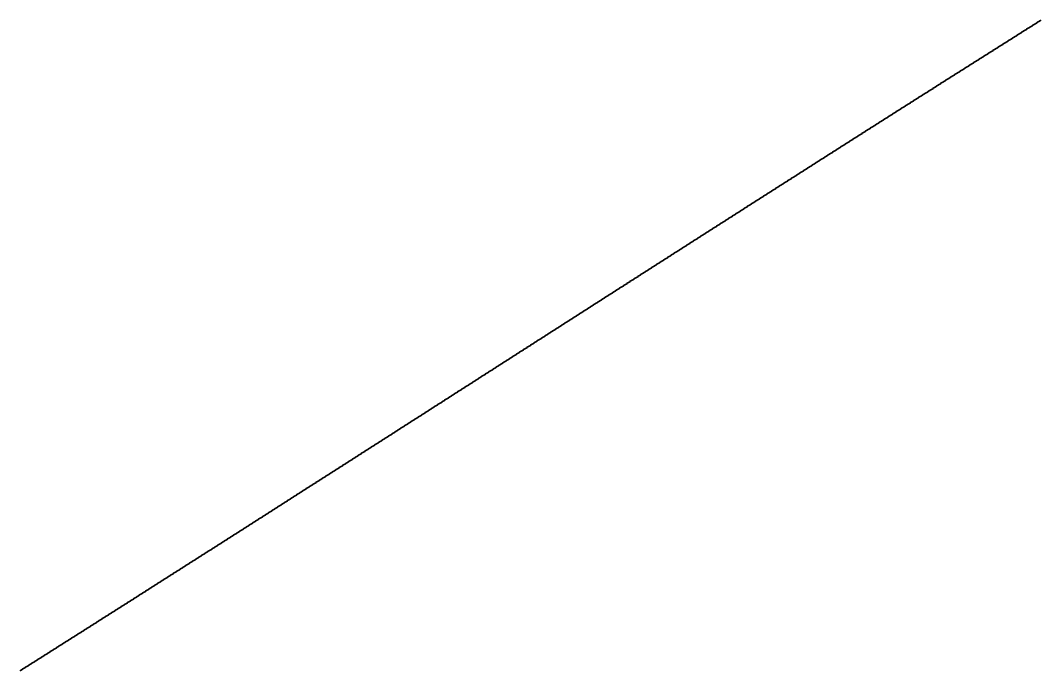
# Model space of a CAD drawing. Header units: metres. Extents: x 0 to 360, y 0 to 49.
# Drawn here: x 78.76 to 90, y 24.01 to 31.17 of the extents above; entities that cross this region are included whole.
import ezdxf

# ---------------------------------------------------------------- set-up
doc = ezdxf.new("R2010")
doc.units = ezdxf.units.M

msp = doc.modelspace()

# ---------------------------------------------------------------- linework, layer by layer
for p in [(89.957, 31.143), (89.964, 31.147), (89.97, 31.151), (89.977, 31.155), (89.983, 31.159), (89.99, 31.163), (89.996, 31.167), (90.003, 31.171), (89.775, 31.028), (89.781, 31.032), (89.788, 31.036), (89.794, 31.04), (89.801, 31.044), (89.807, 31.048), (89.814, 31.052), (89.82, 31.057), (89.827, 31.061), (89.833, 31.065), (89.84, 31.069), (89.847, 31.073), (89.853, 31.077), (89.86, 31.081), (89.866, 31.085), (89.873, 31.089), (89.879, 31.094), (89.886, 31.098), (89.892, 31.102), (89.899, 31.106), (89.905, 31.11), (89.912, 31.114), (89.918, 31.118), (89.925, 31.122), (89.931, 31.126), (89.938, 31.13), (89.944, 31.135), (89.951, 31.139), (89.599, 30.917), (89.605, 30.921), (89.612, 30.925), (89.618, 30.929), (89.625, 30.933), (89.631, 30.937), (89.638, 30.941), (89.644, 30.946), (89.651, 30.95), (89.657, 30.954), (89.664, 30.958), (89.67, 30.962), (89.677, 30.966), (89.683, 30.97), (89.69, 30.974), (89.697, 30.978), (89.703, 30.983), (89.71, 30.987), (89.716, 30.991), (89.723, 30.995), (89.729, 30.999), (89.736, 31.003), (89.742, 31.007), (89.749, 31.011), (89.755, 31.015), (89.762, 31.02), (89.768, 31.024), (89.422, 30.805), (89.429, 30.81), (89.435, 30.814), (89.442, 30.818), (89.448, 30.822), (89.455, 30.826), (89.462, 30.83), (89.468, 30.834), (89.475, 30.838), (89.481, 30.843), (89.488, 30.847), (89.494, 30.851), (89.501, 30.855), (89.507, 30.859), (89.514, 30.863), (89.52, 30.867), (89.527, 30.871), (89.533, 30.875), (89.54, 30.88), (89.546, 30.884), (89.553, 30.888), (89.559, 30.892), (89.566, 30.896), (89.573, 30.9), (89.579, 30.904), (89.586, 30.908), (89.592, 30.913), (89.239, 30.69), (89.246, 30.694), (89.252, 30.698), (89.259, 30.702), (89.265, 30.706), (89.272, 30.71), (89.279, 30.715), (89.285, 30.719), (89.292, 30.723), (89.298, 30.727), (89.305, 30.731), (89.311, 30.735), (89.318, 30.739), (89.324, 30.743), (89.331, 30.748), (89.337, 30.752), (89.344, 30.756), (89.35, 30.76), (89.357, 30.764), (89.364, 30.768), (89.37, 30.772), (89.377, 30.777), (89.383, 30.781), (89.39, 30.785), (89.396, 30.789), (89.403, 30.793), (89.409, 30.797), (89.416, 30.801), (89.063, 30.578), (89.069, 30.582), (89.076, 30.586), (89.082, 30.59), (89.089, 30.595), (89.095, 30.599), (89.102, 30.603), (89.108, 30.607), (89.115, 30.611), (89.122, 30.615), (89.128, 30.619), (89.135, 30.624), (89.141, 30.628), (89.148, 30.632), (89.154, 30.636), (89.161, 30.64), (89.167, 30.644), (89.174, 30.648), (89.18, 30.653), (89.187, 30.657), (89.194, 30.661), (89.2, 30.665), (89.207, 30.669), (89.213, 30.673), (89.22, 30.677), (89.226, 30.681), (89.233, 30.686), (88.886, 30.466), (88.892, 30.47), (88.899, 30.474), (88.905, 30.479), (88.912, 30.483), (88.919, 30.487), (88.925, 30.491), (88.932, 30.495), (88.938, 30.499), (88.945, 30.503), (88.951, 30.508), (88.958, 30.512), (88.964, 30.516), (88.971, 30.52), (88.977, 30.524), (88.984, 30.528), (88.991, 30.532), (88.997, 30.537), (89.004, 30.541), (89.01, 30.545), (89.017, 30.549), (89.023, 30.553), (89.03, 30.557), (89.036, 30.561), (89.043, 30.566), (89.05, 30.57), (89.056, 30.574), (88.709, 30.354), (88.715, 30.358), (88.722, 30.362), (88.728, 30.366), (88.735, 30.371), (88.742, 30.375), (88.748, 30.379), (88.755, 30.383), (88.761, 30.387), (88.768, 30.391), (88.774, 30.396), (88.781, 30.4), (88.787, 30.404), (88.794, 30.408), (88.801, 30.412), (88.807, 30.416), (88.814, 30.42), (88.82, 30.425), (88.827, 30.429), (88.833, 30.433), (88.84, 30.437), (88.846, 30.441), (88.853, 30.445), (88.86, 30.45), (88.866, 30.454), (88.873, 30.458), (88.879, 30.462), (88.531, 30.242), (88.538, 30.246), (88.545, 30.25), (88.551, 30.254), (88.558, 30.258), (88.564, 30.262), (88.571, 30.267), (88.577, 30.271), (88.584, 30.275), (88.591, 30.279), (88.597, 30.283), (88.604, 30.287), (88.61, 30.292), (88.617, 30.296), (88.623, 30.3), (88.63, 30.304), (88.637, 30.308), (88.643, 30.312), (88.65, 30.317), (88.656, 30.321), (88.663, 30.325), (88.669, 30.329), (88.676, 30.333), (88.682, 30.337), (88.689, 30.341), (88.696, 30.346), (88.702, 30.35), (88.354, 30.129), (88.361, 30.133), (88.367, 30.137), (88.374, 30.142), (88.38, 30.146), (88.387, 30.15), (88.393, 30.154), (88.4, 30.158), (88.407, 30.162), (88.413, 30.167), (88.42, 30.171), (88.426, 30.175), (88.433, 30.179), (88.439, 30.183), (88.446, 30.187), (88.453, 30.192), (88.459, 30.196), (88.466, 30.2), (88.472, 30.204), (88.479, 30.208), (88.485, 30.212), (88.492, 30.217), (88.499, 30.221), (88.505, 30.225), (88.512, 30.229), (88.518, 30.233), (88.525, 30.237), (88.176, 30.016), (88.183, 30.021), (88.19, 30.025), (88.196, 30.029), (88.203, 30.033), (88.209, 30.037), (88.216, 30.041), (88.223, 30.046), (88.229, 30.05), (88.236, 30.054), (88.242, 30.058), (88.249, 30.062), (88.255, 30.066), (88.262, 30.071), (88.269, 30.075), (88.275, 30.079), (88.282, 30.083), (88.288, 30.087), (88.295, 30.092), (88.301, 30.096), (88.308, 30.1), (88.315, 30.104), (88.321, 30.108), (88.328, 30.112), (88.334, 30.117), (88.341, 30.121), (88.347, 30.125), (87.999, 29.903), (88.005, 29.908), (88.012, 29.912), (88.018, 29.916), (88.025, 29.92), (88.032, 29.924), (88.038, 29.929), (88.045, 29.933), (88.051, 29.937), (88.058, 29.941), (88.065, 29.945), (88.071, 29.949), (88.078, 29.954), (88.084, 29.958), (88.091, 29.962), (88.097, 29.966), (88.104, 29.97), (88.111, 29.975), (88.117, 29.979), (88.124, 29.983), (88.13, 29.987), (88.137, 29.991), (88.144, 29.995), (88.15, 30), (88.157, 30.004), (88.163, 30.008), (88.17, 30.012), (87.821, 29.79), (87.827, 29.794), (87.834, 29.799), (87.84, 29.803), (87.847, 29.807), (87.854, 29.811), (87.86, 29.815), (87.867, 29.82), (87.873, 29.824), (87.88, 29.828), (87.887, 29.832), (87.893, 29.836), (87.9, 29.841), (87.906, 29.845), (87.913, 29.849), (87.92, 29.853), (87.926, 29.857), (87.933, 29.862), (87.939, 29.866), (87.946, 29.87), (87.953, 29.874), (87.959, 29.878), (87.966, 29.882), (87.972, 29.887), (87.979, 29.891), (87.985, 29.895), (87.992, 29.899), (87.649, 29.681), (87.656, 29.685), (87.662, 29.69), (87.669, 29.694), (87.676, 29.698), (87.682, 29.702), (87.689, 29.706), (87.695, 29.711), (87.702, 29.715), (87.709, 29.719), (87.715, 29.723), (87.722, 29.727), (87.728, 29.732), (87.735, 29.736), (87.742, 29.74), (87.748, 29.744), (87.755, 29.748), (87.761, 29.753), (87.768, 29.757), (87.775, 29.761), (87.781, 29.765), (87.788, 29.769), (87.794, 29.774), (87.801, 29.778), (87.807, 29.782), (87.814, 29.786), (87.471, 29.568), (87.477, 29.572), (87.484, 29.576), (87.491, 29.58), (87.497, 29.585), (87.504, 29.589), (87.51, 29.593), (87.517, 29.597), (87.524, 29.601), (87.53, 29.606), (87.537, 29.61), (87.543, 29.614), (87.55, 29.618), (87.557, 29.622), (87.563, 29.627), (87.57, 29.631), (87.576, 29.635), (87.583, 29.639), (87.59, 29.643), (87.596, 29.648), (87.603, 29.652), (87.609, 29.656), (87.616, 29.66), (87.623, 29.664), (87.629, 29.669), (87.636, 29.673), (87.643, 29.677), (87.292, 29.454), (87.299, 29.458), (87.305, 29.462), (87.312, 29.467), (87.319, 29.471), (87.325, 29.475), (87.332, 29.479), (87.339, 29.483), (87.345, 29.488), (87.352, 29.492), (87.358, 29.496), (87.365, 29.5), (87.372, 29.505), (87.378, 29.509), (87.385, 29.513), (87.391, 29.517), (87.398, 29.521), (87.405, 29.526), (87.411, 29.53), (87.418, 29.534), (87.424, 29.538), (87.431, 29.542), (87.438, 29.547), (87.444, 29.551), (87.451, 29.555), (87.458, 29.559), (87.464, 29.563), (87.12, 29.344), (87.127, 29.349), (87.133, 29.353), (87.14, 29.357), (87.147, 29.361), (87.153, 29.365), (87.16, 29.37), (87.166, 29.374), (87.173, 29.378), (87.18, 29.382), (87.186, 29.387), (87.193, 29.391), (87.2, 29.395), (87.206, 29.399), (87.213, 29.403), (87.219, 29.408), (87.226, 29.412), (87.233, 29.416), (87.239, 29.42), (87.246, 29.424), (87.253, 29.429), (87.259, 29.433), (87.266, 29.437), (87.272, 29.441), (87.279, 29.446), (87.286, 29.45), (86.941, 29.23), (86.948, 29.235), (86.954, 29.239), (86.961, 29.243), (86.968, 29.247), (86.974, 29.251), (86.981, 29.256), (86.988, 29.26), (86.994, 29.264), (87.001, 29.268), (87.007, 29.273), (87.014, 29.277), (87.021, 29.281), (87.027, 29.285), (87.034, 29.289), (87.041, 29.294), (87.047, 29.298), (87.054, 29.302), (87.06, 29.306), (87.067, 29.311), (87.074, 29.315), (87.08, 29.319), (87.087, 29.323), (87.094, 29.327), (87.1, 29.332), (87.107, 29.336), (87.113, 29.34), (86.762, 29.116), (86.769, 29.12), (86.775, 29.125), (86.782, 29.129), (86.789, 29.133), (86.795, 29.137), (86.802, 29.141), (86.808, 29.146), (86.815, 29.15), (86.822, 29.154), (86.828, 29.158), (86.835, 29.163), (86.842, 29.167), (86.848, 29.171), (86.855, 29.175), (86.862, 29.18), (86.868, 29.184), (86.875, 29.188), (86.881, 29.192), (86.888, 29.196), (86.895, 29.201), (86.901, 29.205), (86.908, 29.209), (86.915, 29.213), (86.921, 29.218), (86.928, 29.222), (86.935, 29.226), (86.589, 29.006), (86.596, 29.01), (86.603, 29.014), (86.609, 29.019), (86.616, 29.023), (86.623, 29.027), (86.629, 29.031), (86.636, 29.036), (86.642, 29.04), (86.649, 29.044), (86.656, 29.048), (86.662, 29.053), (86.669, 29.057), (86.676, 29.061), (86.682, 29.065), (86.689, 29.069), (86.696, 29.074), (86.702, 29.078), (86.709, 29.082), (86.716, 29.086), (86.722, 29.091), (86.729, 29.095), (86.735, 29.099), (86.742, 29.103), (86.749, 29.108), (86.755, 29.112), (86.41, 28.891), (86.416, 28.896), (86.423, 28.9), (86.43, 28.904), (86.436, 28.908), (86.443, 28.913), (86.45, 28.917), (86.456, 28.921), (86.463, 28.925), (86.47, 28.93), (86.476, 28.934), (86.483, 28.938), (86.49, 28.942), (86.496, 28.946), (86.503, 28.951), (86.51, 28.955), (86.516, 28.959), (86.523, 28.963), (86.529, 28.968), (86.536, 28.972), (86.543, 28.976), (86.549, 28.98), (86.556, 28.985), (86.563, 28.989), (86.569, 28.993), (86.576, 28.997), (86.583, 29.002), (86.237, 28.781), (86.243, 28.785), (86.25, 28.789), (86.257, 28.794), (86.263, 28.798), (86.27, 28.802), (86.277, 28.806), (86.283, 28.811), (86.29, 28.815), (86.297, 28.819), (86.303, 28.823), (86.31, 28.828), (86.317, 28.832), (86.323, 28.836), (86.33, 28.84), (86.337, 28.845), (86.343, 28.849), (86.35, 28.853), (86.357, 28.857), (86.363, 28.862), (86.37, 28.866), (86.377, 28.87), (86.383, 28.874), (86.39, 28.879), (86.396, 28.883), (86.403, 28.887), (86.057, 28.666), (86.063, 28.67), (86.07, 28.674), (86.077, 28.679), (86.083, 28.683), (86.09, 28.687), (86.097, 28.691), (86.103, 28.696), (86.11, 28.7), (86.117, 28.704), (86.123, 28.708), (86.13, 28.713), (86.137, 28.717), (86.143, 28.721), (86.15, 28.726), (86.157, 28.73), (86.163, 28.734), (86.17, 28.738), (86.177, 28.743), (86.183, 28.747), (86.19, 28.751), (86.197, 28.755), (86.203, 28.76), (86.21, 28.764), (86.217, 28.768), (86.223, 28.772), (86.23, 28.777), (85.883, 28.555), (85.89, 28.559), (85.897, 28.564), (85.903, 28.568), (85.91, 28.572), (85.917, 28.576), (85.923, 28.581), (85.93, 28.585), (85.937, 28.589), (85.943, 28.593), (85.95, 28.598), (85.957, 28.602), (85.963, 28.606), (85.97, 28.611), (85.977, 28.615), (85.983, 28.619), (85.99, 28.623), (85.997, 28.628), (86.003, 28.632), (86.01, 28.636), (86.017, 28.64), (86.023, 28.645), (86.03, 28.649), (86.037, 28.653), (86.043, 28.657), (86.05, 28.662), (85.71, 28.444), (85.716, 28.448), (85.723, 28.453), (85.73, 28.457), (85.736, 28.461), (85.743, 28.465), (85.75, 28.47), (85.756, 28.474), (85.763, 28.478), (85.77, 28.483), (85.776, 28.487), (85.783, 28.491), (85.79, 28.495), (85.796, 28.5), (85.803, 28.504), (85.81, 28.508), (85.817, 28.512), (85.823, 28.517), (85.83, 28.521), (85.837, 28.525), (85.843, 28.529), (85.85, 28.534), (85.857, 28.538), (85.863, 28.542), (85.87, 28.547), (85.877, 28.551), (85.529, 28.329), (85.536, 28.333), (85.542, 28.337), (85.549, 28.342), (85.556, 28.346), (85.563, 28.35), (85.569, 28.354), (85.576, 28.359), (85.583, 28.363), (85.589, 28.367), (85.596, 28.371), (85.603, 28.376), (85.609, 28.38), (85.616, 28.384), (85.623, 28.389), (85.629, 28.393), (85.636, 28.397), (85.643, 28.401), (85.649, 28.406), (85.656, 28.41), (85.663, 28.414), (85.67, 28.418), (85.676, 28.423), (85.683, 28.427), (85.69, 28.431), (85.696, 28.436), (85.703, 28.44), (85.355, 28.217), (85.362, 28.222), (85.368, 28.226), (85.375, 28.23), (85.382, 28.235), (85.389, 28.239), (85.395, 28.243), (85.402, 28.247), (85.409, 28.252), (85.415, 28.256), (85.422, 28.26), (85.429, 28.264), (85.435, 28.269), (85.442, 28.273), (85.449, 28.277), (85.455, 28.282), (85.462, 28.286), (85.469, 28.29), (85.476, 28.294), (85.482, 28.299), (85.489, 28.303), (85.496, 28.307), (85.502, 28.312), (85.509, 28.316), (85.516, 28.32), (85.522, 28.324), (85.181, 28.106), (85.187, 28.11), (85.194, 28.115), (85.201, 28.119), (85.208, 28.123), (85.214, 28.127), (85.221, 28.132), (85.228, 28.136), (85.234, 28.14), (85.241, 28.145), (85.248, 28.149), (85.255, 28.153), (85.261, 28.157), (85.268, 28.162), (85.275, 28.166), (85.281, 28.17), (85.288, 28.175), (85.295, 28.179), (85.301, 28.183), (85.308, 28.187), (85.315, 28.192), (85.322, 28.196), (85.328, 28.2), (85.335, 28.205), (85.342, 28.209), (85.348, 28.213), (85.006, 27.994), (85.013, 27.999), (85.02, 28.003), (85.026, 28.007), (85.033, 28.012), (85.04, 28.016), (85.047, 28.02), (85.053, 28.024), (85.06, 28.029), (85.067, 28.033), (85.073, 28.037), (85.08, 28.042), (85.087, 28.046), (85.094, 28.05), (85.1, 28.054), (85.107, 28.059), (85.114, 28.063), (85.12, 28.067), (85.127, 28.072), (85.134, 28.076), (85.141, 28.08), (85.147, 28.085), (85.154, 28.089), (85.161, 28.093), (85.167, 28.097), (85.174, 28.102), (84.832, 27.883), (84.838, 27.887), (84.845, 27.891), (84.852, 27.896), (84.859, 27.9), (84.865, 27.904), (84.872, 27.908), (84.879, 27.913), (84.885, 27.917), (84.892, 27.921), (84.899, 27.926), (84.906, 27.93), (84.912, 27.934), (84.919, 27.939), (84.926, 27.943), (84.932, 27.947), (84.939, 27.951), (84.946, 27.956), (84.953, 27.96), (84.959, 27.964), (84.966, 27.969), (84.973, 27.973), (84.979, 27.977), (84.986, 27.981), (84.993, 27.986), (85, 27.99), (84.657, 27.771), (84.664, 27.775), (84.67, 27.779), (84.677, 27.784), (84.684, 27.788), (84.69, 27.792), (84.697, 27.797), (84.704, 27.801), (84.711, 27.805), (84.717, 27.81), (84.724, 27.814), (84.731, 27.818), (84.738, 27.822), (84.744, 27.827), (84.751, 27.831), (84.758, 27.835), (84.764, 27.84), (84.771, 27.844), (84.778, 27.848), (84.785, 27.853), (84.791, 27.857), (84.798, 27.861), (84.805, 27.865), (84.811, 27.87), (84.818, 27.874), (84.825, 27.878), (84.475, 27.654), (84.482, 27.659), (84.488, 27.663), (84.495, 27.667), (84.502, 27.672), (84.509, 27.676), (84.515, 27.68), (84.522, 27.685), (84.529, 27.689), (84.536, 27.693), (84.542, 27.698), (84.549, 27.702), (84.556, 27.706), (84.563, 27.71), (84.569, 27.715), (84.576, 27.719), (84.583, 27.723), (84.589, 27.728), (84.596, 27.732), (84.603, 27.736), (84.61, 27.741), (84.616, 27.745), (84.623, 27.749), (84.63, 27.754), (84.637, 27.758), (84.643, 27.762), (84.65, 27.766), (84.3, 27.542), (84.306, 27.547), (84.313, 27.551), (84.32, 27.555), (84.327, 27.56), (84.333, 27.564), (84.34, 27.568), (84.347, 27.573), (84.354, 27.577), (84.36, 27.581), (84.367, 27.585), (84.374, 27.59), (84.381, 27.594), (84.387, 27.598), (84.394, 27.603), (84.401, 27.607), (84.408, 27.611), (84.414, 27.616), (84.421, 27.62), (84.428, 27.624), (84.435, 27.629), (84.441, 27.633), (84.448, 27.637), (84.455, 27.642), (84.461, 27.646), (84.468, 27.65), (84.124, 27.43), (84.131, 27.434), (84.138, 27.439), (84.144, 27.443), (84.151, 27.447), (84.158, 27.452), (84.165, 27.456), (84.171, 27.46), (84.178, 27.465), (84.185, 27.469), (84.192, 27.473), (84.198, 27.478), (84.205, 27.482), (84.212, 27.486), (84.219, 27.49), (84.225, 27.495), (84.232, 27.499), (84.239, 27.503), (84.246, 27.508), (84.252, 27.512), (84.259, 27.516), (84.266, 27.521), (84.273, 27.525), (84.279, 27.529), (84.286, 27.534), (84.293, 27.538), (83.948, 27.318), (83.955, 27.322), (83.962, 27.326), (83.969, 27.331), (83.976, 27.335), (83.982, 27.339), (83.989, 27.344), (83.996, 27.348), (84.003, 27.352), (84.009, 27.357), (84.016, 27.361), (84.023, 27.365), (84.03, 27.369), (84.036, 27.374), (84.043, 27.378), (84.05, 27.382), (84.057, 27.387), (84.063, 27.391), (84.07, 27.395), (84.077, 27.4), (84.084, 27.404), (84.09, 27.408), (84.097, 27.413), (84.104, 27.417), (84.111, 27.421), (84.117, 27.426), (83.773, 27.205), (83.779, 27.209), (83.786, 27.214), (83.793, 27.218), (83.8, 27.222), (83.806, 27.227), (83.813, 27.231), (83.82, 27.235), (83.827, 27.24), (83.833, 27.244), (83.84, 27.248), (83.847, 27.253), (83.854, 27.257), (83.861, 27.261), (83.867, 27.266), (83.874, 27.27), (83.881, 27.274), (83.888, 27.279), (83.894, 27.283), (83.901, 27.287), (83.908, 27.292), (83.915, 27.296), (83.921, 27.3), (83.928, 27.305), (83.935, 27.309), (83.942, 27.313), (83.596, 27.092), (83.603, 27.097), (83.61, 27.101), (83.617, 27.105), (83.624, 27.11), (83.63, 27.114), (83.637, 27.118), (83.644, 27.123), (83.651, 27.127), (83.657, 27.131), (83.664, 27.136), (83.671, 27.14), (83.678, 27.144), (83.685, 27.149), (83.691, 27.153), (83.698, 27.157), (83.705, 27.162), (83.712, 27.166), (83.718, 27.17), (83.725, 27.175), (83.732, 27.179), (83.739, 27.183), (83.745, 27.188), (83.752, 27.192), (83.759, 27.196), (83.766, 27.201), (83.427, 26.984), (83.434, 26.988), (83.44, 26.993), (83.447, 26.997), (83.454, 27.001), (83.461, 27.006), (83.468, 27.01), (83.474, 27.014), (83.481, 27.019), (83.488, 27.023), (83.495, 27.027), (83.502, 27.032), (83.508, 27.036), (83.515, 27.04), (83.522, 27.045), (83.529, 27.049), (83.535, 27.053), (83.542, 27.058), (83.549, 27.062), (83.556, 27.066), (83.563, 27.071), (83.569, 27.075), (83.576, 27.079), (83.583, 27.084), (83.59, 27.088), (83.25, 26.871), (83.257, 26.875), (83.264, 26.88), (83.271, 26.884), (83.278, 26.888), (83.284, 26.893), (83.291, 26.897), (83.298, 26.901), (83.305, 26.906), (83.311, 26.91), (83.318, 26.914), (83.325, 26.919), (83.332, 26.923), (83.339, 26.927), (83.345, 26.932), (83.352, 26.936), (83.359, 26.94), (83.366, 26.945), (83.373, 26.949), (83.379, 26.953), (83.386, 26.958), (83.393, 26.962), (83.4, 26.966), (83.407, 26.971), (83.413, 26.975), (83.42, 26.98), (83.074, 26.758), (83.08, 26.762), (83.087, 26.767), (83.094, 26.771), (83.101, 26.775), (83.108, 26.78), (83.114, 26.784), (83.121, 26.788), (83.128, 26.793), (83.135, 26.797), (83.142, 26.801), (83.148, 26.806), (83.155, 26.81), (83.162, 26.814), (83.169, 26.819), (83.176, 26.823), (83.182, 26.827), (83.189, 26.832), (83.196, 26.836), (83.203, 26.841), (83.21, 26.845), (83.216, 26.849), (83.223, 26.854), (83.23, 26.858), (83.237, 26.862), (83.244, 26.867), (82.897, 26.645), (82.903, 26.649), (82.91, 26.653), (82.917, 26.658), (82.924, 26.662), (82.931, 26.666), (82.937, 26.671), (82.944, 26.675), (82.951, 26.68), (82.958, 26.684), (82.965, 26.688), (82.972, 26.693), (82.978, 26.697), (82.985, 26.701), (82.992, 26.706), (82.999, 26.71), (83.006, 26.714), (83.012, 26.719), (83.019, 26.723), (83.026, 26.727), (83.033, 26.732), (83.04, 26.736), (83.046, 26.74), (83.053, 26.745), (83.06, 26.749), (83.067, 26.754), (82.719, 26.531), (82.726, 26.536), (82.733, 26.54), (82.74, 26.544), (82.747, 26.549), (82.753, 26.553), (82.76, 26.558), (82.767, 26.562), (82.774, 26.566), (82.781, 26.571), (82.788, 26.575), (82.794, 26.579), (82.801, 26.584), (82.808, 26.588), (82.815, 26.592), (82.822, 26.597), (82.828, 26.601), (82.835, 26.605), (82.842, 26.61), (82.849, 26.614), (82.856, 26.619), (82.863, 26.623), (82.869, 26.627), (82.876, 26.632), (82.883, 26.636), (82.89, 26.64), (82.542, 26.418), (82.549, 26.422), (82.556, 26.427), (82.562, 26.431), (82.569, 26.435), (82.576, 26.44), (82.583, 26.444), (82.59, 26.449), (82.597, 26.453), (82.603, 26.457), (82.61, 26.462), (82.617, 26.466), (82.624, 26.47), (82.631, 26.475), (82.638, 26.479), (82.644, 26.483), (82.651, 26.488), (82.658, 26.492), (82.665, 26.497), (82.672, 26.501), (82.678, 26.505), (82.685, 26.51), (82.692, 26.514), (82.699, 26.518), (82.706, 26.523), (82.713, 26.527), (82.371, 26.309), (82.378, 26.313), (82.385, 26.318), (82.392, 26.322), (82.398, 26.326), (82.405, 26.331), (82.412, 26.335), (82.419, 26.339), (82.426, 26.344), (82.433, 26.348), (82.439, 26.352), (82.446, 26.357), (82.453, 26.361), (82.46, 26.366), (82.467, 26.37), (82.474, 26.374), (82.48, 26.379), (82.487, 26.383), (82.494, 26.387), (82.501, 26.392), (82.508, 26.396), (82.515, 26.401), (82.521, 26.405), (82.528, 26.409), (82.535, 26.414), (82.193, 26.195), (82.2, 26.2), (82.207, 26.204), (82.214, 26.208), (82.221, 26.213), (82.227, 26.217), (82.234, 26.221), (82.241, 26.226), (82.248, 26.23), (82.255, 26.235), (82.262, 26.239), (82.269, 26.243), (82.275, 26.248), (82.282, 26.252), (82.289, 26.256), (82.296, 26.261), (82.303, 26.265), (82.31, 26.269), (82.316, 26.274), (82.323, 26.278), (82.33, 26.283), (82.337, 26.287), (82.344, 26.291), (82.351, 26.296), (82.357, 26.3), (82.364, 26.304), (82.015, 26.081), (82.022, 26.086), (82.029, 26.09), (82.036, 26.095), (82.043, 26.099), (82.049, 26.103), (82.056, 26.108), (82.063, 26.112), (82.07, 26.116), (82.077, 26.121), (82.084, 26.125), (82.091, 26.13), (82.097, 26.134), (82.104, 26.138), (82.111, 26.143), (82.118, 26.147), (82.125, 26.151), (82.132, 26.156), (82.138, 26.16), (82.145, 26.165), (82.152, 26.169), (82.159, 26.173), (82.166, 26.178), (82.173, 26.182), (82.18, 26.186), (82.186, 26.191), (81.844, 25.972), (81.851, 25.976), (81.857, 25.981), (81.864, 25.985), (81.871, 25.989), (81.878, 25.994), (81.885, 25.998), (81.892, 26.003), (81.899, 26.007), (81.905, 26.011), (81.912, 26.016), (81.919, 26.02), (81.926, 26.024), (81.933, 26.029), (81.94, 26.033), (81.947, 26.038), (81.953, 26.042), (81.96, 26.046), (81.967, 26.051), (81.974, 26.055), (81.981, 26.06), (81.988, 26.064), (81.995, 26.068), (82.001, 26.073), (82.008, 26.077), (81.665, 25.858), (81.672, 25.862), (81.679, 25.867), (81.686, 25.871), (81.693, 25.876), (81.7, 25.88), (81.706, 25.884), (81.713, 25.889), (81.72, 25.893), (81.727, 25.897), (81.734, 25.902), (81.741, 25.906), (81.748, 25.911), (81.754, 25.915), (81.761, 25.919), (81.768, 25.924), (81.775, 25.928), (81.782, 25.932), (81.789, 25.937), (81.796, 25.941), (81.803, 25.946), (81.809, 25.95), (81.816, 25.954), (81.823, 25.959), (81.83, 25.963), (81.837, 25.968), (81.486, 25.744), (81.493, 25.748), (81.5, 25.753), (81.507, 25.757), (81.514, 25.761), (81.521, 25.766), (81.528, 25.77), (81.535, 25.775), (81.541, 25.779), (81.548, 25.783), (81.555, 25.788), (81.562, 25.792), (81.569, 25.797), (81.576, 25.801), (81.583, 25.805), (81.59, 25.81), (81.596, 25.814), (81.603, 25.818), (81.61, 25.823), (81.617, 25.827), (81.624, 25.832), (81.631, 25.836), (81.638, 25.84), (81.645, 25.845), (81.651, 25.849), (81.658, 25.854), (81.314, 25.634), (81.321, 25.639), (81.328, 25.643), (81.335, 25.647), (81.342, 25.652), (81.349, 25.656), (81.356, 25.66), (81.362, 25.665), (81.369, 25.669), (81.376, 25.674), (81.383, 25.678), (81.39, 25.682), (81.397, 25.687), (81.404, 25.691), (81.411, 25.696), (81.418, 25.7), (81.424, 25.704), (81.431, 25.709), (81.438, 25.713), (81.445, 25.718), (81.452, 25.722), (81.459, 25.726), (81.466, 25.731), (81.473, 25.735), (81.479, 25.74), (81.135, 25.52), (81.142, 25.524), (81.149, 25.529), (81.156, 25.533), (81.163, 25.537), (81.169, 25.542), (81.176, 25.546), (81.183, 25.551), (81.19, 25.555), (81.197, 25.559), (81.204, 25.564), (81.211, 25.568), (81.218, 25.573), (81.225, 25.577), (81.232, 25.581), (81.238, 25.586), (81.245, 25.59), (81.252, 25.595), (81.259, 25.599), (81.266, 25.603), (81.273, 25.608), (81.28, 25.612), (81.287, 25.617), (81.294, 25.621), (81.3, 25.625), (81.307, 25.63), (80.962, 25.41), (80.969, 25.414), (80.976, 25.419), (80.983, 25.423), (80.99, 25.427), (80.997, 25.432), (81.004, 25.436), (81.011, 25.441), (81.018, 25.445), (81.025, 25.449), (81.031, 25.454), (81.038, 25.458), (81.045, 25.463), (81.052, 25.467), (81.059, 25.471), (81.066, 25.476), (81.073, 25.48), (81.08, 25.485), (81.087, 25.489), (81.094, 25.493), (81.1, 25.498), (81.107, 25.502), (81.114, 25.507), (81.121, 25.511), (81.128, 25.515), (80.783, 25.295), (80.79, 25.3), (80.797, 25.304), (80.803, 25.309), (80.81, 25.313), (80.817, 25.317), (80.824, 25.322), (80.831, 25.326), (80.838, 25.331), (80.845, 25.335), (80.852, 25.339), (80.859, 25.344), (80.866, 25.348), (80.873, 25.353), (80.879, 25.357), (80.886, 25.361), (80.893, 25.366), (80.9, 25.37), (80.907, 25.375), (80.914, 25.379), (80.921, 25.383), (80.928, 25.388), (80.935, 25.392), (80.942, 25.397), (80.949, 25.401), (80.956, 25.405), (80.61, 25.185), (80.617, 25.19), (80.624, 25.194), (80.63, 25.199), (80.637, 25.203), (80.644, 25.207), (80.651, 25.212), (80.658, 25.216), (80.665, 25.221), (80.672, 25.225), (80.679, 25.229), (80.686, 25.234), (80.693, 25.238), (80.7, 25.243), (80.707, 25.247), (80.714, 25.251), (80.72, 25.256), (80.727, 25.26), (80.734, 25.265), (80.741, 25.269), (80.748, 25.273), (80.755, 25.278), (80.762, 25.282), (80.769, 25.287), (80.776, 25.291), (80.429, 25.071), (80.436, 25.075), (80.443, 25.079), (80.45, 25.084), (80.457, 25.088), (80.464, 25.093), (80.471, 25.097), (80.478, 25.102), (80.485, 25.106), (80.492, 25.11), (80.499, 25.115), (80.506, 25.119), (80.513, 25.124), (80.52, 25.128), (80.527, 25.132), (80.533, 25.137), (80.54, 25.141), (80.547, 25.146), (80.554, 25.15), (80.561, 25.154), (80.568, 25.159), (80.575, 25.163), (80.582, 25.168), (80.589, 25.172), (80.596, 25.176), (80.603, 25.181), (80.256, 24.96), (80.263, 24.965), (80.27, 24.969), (80.277, 24.974), (80.284, 24.978), (80.291, 24.982), (80.298, 24.987), (80.305, 24.991), (80.312, 24.996), (80.318, 25), (80.325, 25.004), (80.332, 25.009), (80.339, 25.013), (80.346, 25.018), (80.353, 25.022), (80.36, 25.027), (80.367, 25.031), (80.374, 25.035), (80.381, 25.04), (80.388, 25.044), (80.395, 25.049), (80.402, 25.053), (80.409, 25.057), (80.416, 25.062), (80.423, 25.066), (80.075, 24.846), (80.082, 24.85), (80.089, 24.854), (80.096, 24.859), (80.103, 24.863), (80.11, 24.868), (80.117, 24.872), (80.124, 24.876), (80.131, 24.881), (80.138, 24.885), (80.145, 24.89), (80.152, 24.894), (80.159, 24.899), (80.166, 24.903), (80.173, 24.907), (80.18, 24.912), (80.187, 24.916), (80.193, 24.921), (80.2, 24.925), (80.207, 24.929), (80.214, 24.934), (80.221, 24.938), (80.228, 24.943), (80.235, 24.947), (80.242, 24.952), (80.249, 24.956), (79.901, 24.735), (79.908, 24.74), (79.915, 24.744), (79.922, 24.748), (79.929, 24.753), (79.936, 24.757), (79.943, 24.762), (79.95, 24.766), (79.957, 24.77), (79.964, 24.775), (79.971, 24.779), (79.978, 24.784), (79.985, 24.788), (79.992, 24.793), (79.999, 24.797), (80.006, 24.801), (80.013, 24.806), (80.02, 24.81), (80.027, 24.815), (80.034, 24.819), (80.041, 24.823), (80.047, 24.828), (80.054, 24.832), (80.061, 24.837), (80.068, 24.841), (79.72, 24.62), (79.727, 24.625), (79.734, 24.629), (79.741, 24.633), (79.748, 24.638), (79.755, 24.642), (79.762, 24.647), (79.769, 24.651), (79.776, 24.656), (79.783, 24.66), (79.79, 24.664), (79.797, 24.669), (79.804, 24.673), (79.811, 24.678), (79.818, 24.682), (79.825, 24.686), (79.832, 24.691), (79.839, 24.695), (79.846, 24.7), (79.853, 24.704), (79.86, 24.709), (79.867, 24.713), (79.873, 24.717), (79.88, 24.722), (79.887, 24.726), (79.894, 24.731), (79.546, 24.509), (79.553, 24.514), (79.56, 24.518), (79.567, 24.523), (79.574, 24.527), (79.581, 24.532), (79.588, 24.536), (79.595, 24.54), (79.602, 24.545), (79.609, 24.549), (79.616, 24.554), (79.623, 24.558), (79.63, 24.563), (79.636, 24.567), (79.643, 24.571), (79.65, 24.576), (79.657, 24.58), (79.664, 24.585), (79.671, 24.589), (79.678, 24.594), (79.685, 24.598), (79.692, 24.602), (79.699, 24.607), (79.706, 24.611), (79.713, 24.616), (79.364, 24.394), (79.371, 24.399), (79.378, 24.403), (79.385, 24.408), (79.392, 24.412), (79.399, 24.417), (79.406, 24.421), (79.413, 24.425), (79.42, 24.43), (79.427, 24.434), (79.434, 24.439), (79.441, 24.443), (79.448, 24.448), (79.455, 24.452), (79.462, 24.456), (79.469, 24.461), (79.476, 24.465), (79.483, 24.47), (79.49, 24.474), (79.497, 24.479), (79.504, 24.483), (79.511, 24.487), (79.518, 24.492), (79.525, 24.496), (79.532, 24.501), (79.539, 24.505), (79.189, 24.284), (79.196, 24.288), (79.203, 24.292), (79.21, 24.297), (79.217, 24.301), (79.224, 24.306), (79.231, 24.31), (79.238, 24.315), (79.245, 24.319), (79.252, 24.323), (79.259, 24.328), (79.266, 24.332), (79.273, 24.337), (79.28, 24.341), (79.287, 24.346), (79.294, 24.35), (79.301, 24.355), (79.308, 24.359), (79.315, 24.363), (79.322, 24.368), (79.329, 24.372), (79.336, 24.377), (79.343, 24.381), (79.35, 24.386), (79.357, 24.39), (79.014, 24.173), (79.021, 24.177), (79.028, 24.182), (79.035, 24.186), (79.042, 24.191), (79.049, 24.195), (79.056, 24.199), (79.063, 24.204), (79.07, 24.208), (79.077, 24.213), (79.084, 24.217), (79.091, 24.222), (79.098, 24.226), (79.105, 24.23), (79.112, 24.235), (79.119, 24.239), (79.126, 24.244), (79.133, 24.248), (79.14, 24.253), (79.147, 24.257), (79.154, 24.261), (79.161, 24.266), (79.168, 24.27), (79.175, 24.275), (79.182, 24.279), (78.832, 24.057), (78.839, 24.062), (78.846, 24.066), (78.853, 24.071), (78.86, 24.075), (78.867, 24.08), (78.874, 24.084), (78.881, 24.088), (78.888, 24.093), (78.895, 24.097), (78.902, 24.102), (78.909, 24.106), (78.916, 24.111), (78.923, 24.115), (78.93, 24.12), (78.937, 24.124), (78.944, 24.128), (78.951, 24.133), (78.958, 24.137), (78.965, 24.142), (78.972, 24.146), (78.979, 24.151), (78.986, 24.155), (78.993, 24.159), (79, 24.164), (79.007, 24.168), (78.761, 24.013), (78.768, 24.018), (78.775, 24.022), (78.782, 24.026), (78.789, 24.031), (78.796, 24.035), (78.804, 24.04), (78.811, 24.044), (78.818, 24.049), (78.825, 24.053)]:
    msp.add_point(p)

doc.saveas('drawing.dxf')
